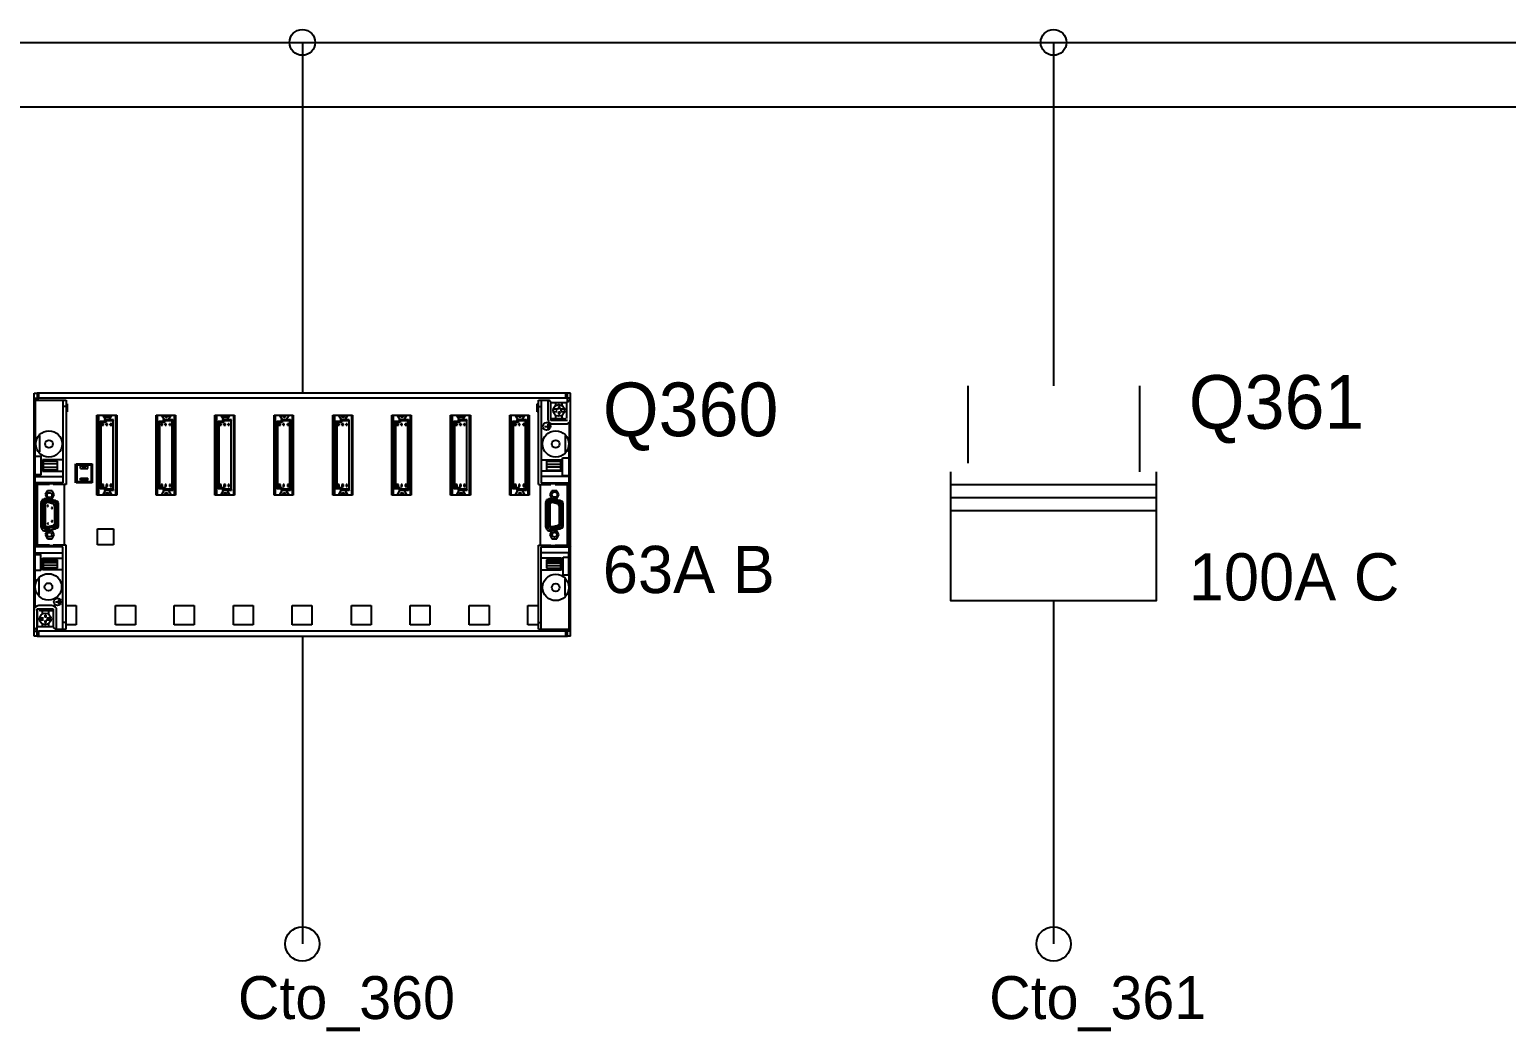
# Model space of a CAD drawing. Header units: metres. Extents: x 2 to 99, y 2 to 133.
# Drawn here: x 37.23 to 44.11, y 54.39 to 59.06 of the extents above; entities that cross this region are included whole.
import ezdxf

# ---------------------------------------------------------------- set-up
doc = ezdxf.new("R2010")
doc.units = ezdxf.units.M
for name, color, linetype in [('BARRAS_BUSBAR', 7, 'Continuous'), ('COMPONENTES', 7, 'Continuous'), ('LINEAS_FUERZA', 7, 'Continuous'), ('TEXTOS_CIRCUITO', 7, 'Continuous')]:
    doc.layers.add(name, color=color, linetype=linetype)

msp = doc.modelspace()

# ---------------------------------------------------------------- linework, layer by layer
at = {"layer": 'BARRAS_BUSBAR'}
for p, q in [((5, 59), (96, 59)), ((5, 58.7), (96, 58.7))]:
    msp.add_line(p, q, dxfattribs=at)
at = {"layer": 'COMPONENTES'}
for p, q in [((41.6, 57.4), (41.6, 57.04)), ((42.4, 57.4), (42.4, 57)), ((37.25, 56.2346), (37.25, 57.3654)), ((37.25, 57.3654), (37.2649, 57.3654)), ((37.25, 57.343), (37.2649, 57.343)), ((37.25, 57.3331), (37.3991, 57.3331)), ((37.255, 57.3331), (37.255, 57.1367)), ((39.7351, 57.3654), (37.2649, 57.3654)), ((37.2649, 57.3654), (37.2649, 57.343)), ((37.2724, 57.3504), (37.2649, 57.3504)), ((37.2649, 57.3331), (37.2649, 57.343)), ((37.2649, 57.343), (37.2724, 57.343)), ((37.2724, 57.343), (37.2724, 57.3654)), ((39.7276, 57.343), (37.2724, 57.343)), ((37.3842, 57.3331), (37.3842, 56.9479)), ((37.3991, 57.3331), (37.3991, 56.9404)), ((39.6009, 57.3331), (39.6506, 57.3331)), ((39.6009, 56.9404), (39.6009, 57.3331)), ((39.6133, 57.3331), (39.6133, 56.9479)), ((39.6431, 57.3331), (39.6431, 57.2461)), ((39.6581, 57.3231), (39.6506, 57.3331)), ((39.6581, 57.3231), (39.7326, 57.3231)), ((39.6581, 57.2386), (39.6581, 57.3231)), ((39.6581, 57.2486), (39.6581, 57.3231)), ((39.6804, 57.3082), (39.6804, 57.3231)), ((39.7102, 57.3082), (39.7102, 57.3231)), ((39.7276, 57.343), (39.7276, 57.3654)), ((39.7351, 57.3504), (39.7276, 57.3504)), ((39.7276, 57.3455), (39.7351, 57.3455)), ((39.7351, 57.343), (39.7276, 57.343)), ((39.7326, 57.2486), (39.7326, 57.3231)), ((39.75, 57.3654), (39.7351, 57.3654)), ((39.7351, 57.343), (39.7351, 57.3654)), ((39.7351, 57.3231), (39.7351, 57.343)), ((39.75, 57.343), (39.7351, 57.343)), ((39.7425, 57.3331), (39.7351, 57.3231)), ((39.75, 57.3331), (39.7425, 57.3331)), ((39.75, 56.2346), (39.75, 57.3654)), ((37.3991, 57.3032), (37.3842, 57.3032)), ((37.3991, 57.3157), (37.4041, 57.3157)), ((37.4041, 57.2784), (37.3991, 57.2784)), ((37.4041, 57.3157), (37.4041, 57.2784)), ((37.5432, 56.8907), (37.5432, 57.2635)), ((37.5432, 57.2635), (37.6352, 57.2635)), ((37.5507, 57.2635), (37.5507, 56.8907)), ((37.5706, 57.2635), (37.583, 57.2436)), ((37.5805, 57.2635), (37.583, 57.2585)), ((37.583, 57.2585), (37.588, 57.2535)), ((37.588, 57.2535), (37.5954, 57.2535)), ((37.5954, 57.2535), (37.6004, 57.2585)), ((37.6004, 57.2436), (37.6128, 57.2635)), ((37.6004, 57.2585), (37.6029, 57.2635)), ((37.6302, 57.2635), (37.6302, 56.8907)), ((37.6352, 57.2635), (37.6352, 56.8907)), ((37.8191, 56.8907), (37.8191, 57.2635)), ((37.8191, 57.2635), (37.9085, 57.2635)), ((37.8241, 57.2635), (37.8241, 56.8907)), ((37.8439, 57.2635), (37.8564, 57.2436)), ((37.8564, 57.2635), (37.8588, 57.2585)), ((37.8588, 57.2585), (37.8638, 57.2535)), ((37.8638, 57.2535), (37.8688, 57.2535)), ((37.8688, 57.2535), (37.8738, 57.2585)), ((37.8738, 57.2585), (37.8762, 57.2635)), ((37.8762, 57.2436), (37.8887, 57.2635)), ((37.9036, 57.2635), (37.9036, 56.8907)), ((37.9085, 57.2635), (37.9085, 56.8907)), ((38.0924, 56.8907), (38.0924, 57.2635)), ((38.0924, 57.2635), (38.1844, 57.2635)), ((38.0999, 57.2635), (38.0999, 56.8907)), ((38.1198, 57.2635), (38.1322, 57.2436)), ((38.1297, 57.2635), (38.1322, 57.2585)), ((38.1322, 57.2585), (38.1372, 57.2535)), ((38.1372, 57.2535), (38.1446, 57.2535)), ((38.1446, 57.2535), (38.1496, 57.2585)), ((38.1496, 57.2436), (38.162, 57.2635)), ((38.1496, 57.2585), (38.1521, 57.2635)), ((38.1794, 57.2635), (38.1794, 56.8907)), ((38.1844, 57.2635), (38.1844, 56.8907)), ((38.3683, 56.8907), (38.3683, 57.2635)), ((38.3683, 57.2635), (38.4578, 57.2635)), ((38.3733, 57.2635), (38.3733, 56.8907)), ((38.3931, 57.2635), (38.4056, 57.2436)), ((38.4056, 57.2635), (38.4081, 57.2585)), ((38.4081, 57.2585), (38.413, 57.2535)), ((38.413, 57.2535), (38.418, 57.2535)), ((38.418, 57.2535), (38.423, 57.2585)), ((38.423, 57.2585), (38.4254, 57.2635)), ((38.4254, 57.2436), (38.4379, 57.2635)), ((38.4528, 57.2635), (38.4528, 56.8907)), ((38.4578, 57.2635), (38.4578, 56.8907)), ((38.6417, 56.8907), (38.6417, 57.2635)), ((38.6417, 57.2635), (38.7336, 57.2635)), ((38.6491, 57.2635), (38.6491, 56.8907)), ((38.669, 57.2635), (38.6814, 57.2436)), ((38.6789, 57.2635), (38.6814, 57.2585)), ((38.6814, 57.2585), (38.6864, 57.2535)), ((38.6864, 57.2535), (38.6938, 57.2535)), ((38.6938, 57.2535), (38.6988, 57.2585)), ((38.6988, 57.2436), (38.7112, 57.2635)), ((38.6988, 57.2585), (38.7013, 57.2635)), ((38.7286, 57.2635), (38.7286, 56.8907)), ((38.7336, 57.2635), (38.7336, 56.8907)), ((38.9175, 56.8907), (38.9175, 57.2635)), ((38.9175, 57.2635), (39.007, 57.2635)), ((38.9225, 57.2635), (38.9225, 56.8907)), ((38.9423, 57.2635), (38.9548, 57.2436)), ((38.9548, 57.2635), (38.9573, 57.2585)), ((38.9573, 57.2585), (38.9622, 57.2535)), ((38.9622, 57.2535), (38.9672, 57.2535)), ((38.9672, 57.2535), (38.9722, 57.2585)), ((38.9722, 57.2585), (38.9747, 57.2635)), ((38.9747, 57.2436), (38.9871, 57.2635)), ((39.002, 57.2635), (39.002, 56.8907)), ((39.007, 57.2635), (39.007, 56.8907)), ((39.1909, 57.2635), (39.2828, 57.2635)), ((39.1909, 56.8907), (39.1909, 57.2635)), ((39.1983, 57.2635), (39.1983, 56.8907)), ((39.2182, 57.2635), (39.2306, 57.2436)), ((39.2281, 57.2635), (39.2306, 57.2585)), ((39.2306, 57.2585), (39.2356, 57.2535)), ((39.2356, 57.2535), (39.243, 57.2535)), ((39.243, 57.2535), (39.248, 57.2585)), ((39.248, 57.2436), (39.2604, 57.2635)), ((39.248, 57.2585), (39.2505, 57.2635)), ((39.2778, 57.2635), (39.2778, 56.8907)), ((39.2828, 57.2635), (39.2828, 56.8907)), ((39.4667, 57.2635), (39.5562, 57.2635)), ((39.4667, 56.8907), (39.4667, 57.2635)), ((39.4717, 57.2635), (39.4717, 56.8907)), ((39.4916, 57.2635), (39.504, 57.2436)), ((39.504, 57.2635), (39.5065, 57.2585)), ((39.5065, 57.2585), (39.5114, 57.2535)), ((39.5114, 57.2535), (39.5164, 57.2535)), ((39.5164, 57.2535), (39.5214, 57.2585)), ((39.5214, 57.2585), (39.5239, 57.2635)), ((39.5239, 57.2436), (39.5363, 57.2635)), ((39.5512, 57.2635), (39.5512, 56.8907)), ((39.5562, 57.2635), (39.5562, 56.8907)), ((39.5934, 57.3157), (39.6009, 57.3157)), ((39.5934, 57.2784), (39.5934, 57.3157)), ((39.6009, 57.2784), (39.5934, 57.2784)), ((39.6009, 57.3032), (39.6133, 57.3032)), ((39.6879, 57.2908), (39.6705, 57.2908)), ((39.6705, 57.2809), (39.6879, 57.2809)), ((39.6804, 57.2486), (39.6804, 57.2635)), ((39.6879, 57.2908), (39.6829, 57.2908)), ((39.6829, 57.2833), (39.6879, 57.2833)), ((39.6928, 57.2933), (39.6879, 57.2908)), ((39.7003, 57.3032), (39.6928, 57.3032)), ((39.6928, 57.3032), (39.6928, 57.2933)), ((39.7003, 57.2958), (39.6928, 57.2958)), ((39.6928, 57.2784), (39.7003, 57.2784)), ((39.6928, 57.2784), (39.6928, 57.2684)), ((39.6928, 57.2684), (39.7003, 57.2684)), ((39.7003, 57.2933), (39.7003, 57.3032)), ((39.7028, 57.2908), (39.7003, 57.2933)), ((39.7003, 57.2684), (39.7003, 57.2784)), ((39.7078, 57.2908), (39.7028, 57.2908)), ((39.7227, 57.2908), (39.7028, 57.2908)), ((39.7028, 57.2833), (39.7078, 57.2833)), ((39.7028, 57.2809), (39.7227, 57.2809)), ((39.7053, 57.2833), (39.7053, 57.2908)), ((39.7102, 57.2486), (39.7102, 57.2635)), ((37.5582, 56.9205), (37.5582, 57.2361)), ((37.5631, 57.2312), (37.5582, 57.2361)), ((37.5582, 57.2361), (37.5805, 57.2361)), ((37.5631, 56.9255), (37.5631, 57.2312)), ((37.5631, 57.2312), (37.5855, 57.2312)), ((37.5681, 57.2237), (37.5681, 57.2163)), ((37.5731, 57.2237), (37.5681, 57.2237)), ((37.5681, 57.2163), (37.5731, 57.2163)), ((37.5731, 57.2163), (37.5731, 57.2237)), ((37.5805, 57.2361), (37.5805, 57.2436)), ((37.5855, 57.2386), (37.5805, 57.2436)), ((37.5805, 57.2436), (37.6203, 57.2436)), ((37.5855, 57.2312), (37.5805, 57.2361)), ((37.5855, 57.2312), (37.5855, 57.2386)), ((37.5855, 57.2386), (37.6178, 57.2386)), ((37.5855, 57.2163), (37.5855, 57.2237)), ((37.5929, 57.2237), (37.5855, 57.2237)), ((37.5855, 57.2163), (37.5929, 57.2163)), ((37.5929, 57.2163), (37.5929, 57.2237)), ((37.6054, 57.2163), (37.6054, 57.2237)), ((37.6128, 57.2237), (37.6054, 57.2237)), ((37.6054, 57.2163), (37.6128, 57.2163)), ((37.6128, 57.2163), (37.6128, 57.2237)), ((37.6178, 57.2386), (37.6203, 57.2436)), ((37.6178, 57.2386), (37.6178, 56.918)), ((37.8315, 56.9205), (37.8315, 57.2361)), ((37.8365, 57.2312), (37.8315, 57.2361)), ((37.8315, 57.2361), (37.8539, 57.2361)), ((37.8365, 56.9255), (37.8365, 57.2312)), ((37.8365, 57.2312), (37.8588, 57.2312)), ((37.8415, 57.2237), (37.8415, 57.2163)), ((37.8489, 57.2237), (37.8415, 57.2237)), ((37.8415, 57.2163), (37.8489, 57.2163)), ((37.8489, 57.2163), (37.8489, 57.2237)), ((37.8539, 57.2361), (37.8539, 57.2436)), ((37.8588, 57.2386), (37.8539, 57.2436)), ((37.8539, 57.2436), (37.8961, 57.2436)), ((37.8588, 57.2312), (37.8539, 57.2361)), ((37.8588, 57.2312), (37.8588, 57.2386)), ((37.8588, 57.2386), (37.8912, 57.2386)), ((37.8613, 57.2163), (37.8613, 57.2237)), ((37.8663, 57.2237), (37.8613, 57.2237)), ((37.8613, 57.2163), (37.8663, 57.2163)), ((37.8663, 57.2163), (37.8663, 57.2237)), ((37.8812, 57.2163), (37.8812, 57.2237)), ((37.8862, 57.2237), (37.8812, 57.2237)), ((37.8812, 57.2163), (37.8862, 57.2163)), ((37.8862, 57.2163), (37.8862, 57.2237)), ((37.8912, 57.2386), (37.8961, 57.2436)), ((37.8912, 57.2386), (37.8912, 56.918)), ((37.8961, 57.2436), (37.8961, 56.9131)), ((38.1074, 56.9205), (38.1074, 57.2361)), ((38.1123, 57.2312), (38.1074, 57.2361)), ((38.1074, 57.2361), (38.1297, 57.2361)), ((38.1123, 56.9255), (38.1123, 57.2312)), ((38.1123, 57.2312), (38.1347, 57.2312)), ((38.1173, 57.2237), (38.1173, 57.2163)), ((38.1223, 57.2237), (38.1173, 57.2237)), ((38.1173, 57.2163), (38.1223, 57.2163)), ((38.1223, 57.2163), (38.1223, 57.2237)), ((38.1297, 57.2361), (38.1297, 57.2436)), ((38.1347, 57.2386), (38.1297, 57.2436)), ((38.1297, 57.2436), (38.1695, 57.2436)), ((38.1347, 57.2312), (38.1297, 57.2361)), ((38.1347, 57.2312), (38.1347, 57.2386)), ((38.1347, 57.2386), (38.167, 57.2386)), ((38.1347, 57.2163), (38.1347, 57.2237)), ((38.1421, 57.2237), (38.1347, 57.2237)), ((38.1347, 57.2163), (38.1421, 57.2163)), ((38.1421, 57.2163), (38.1421, 57.2237)), ((38.1546, 57.2163), (38.1546, 57.2237)), ((38.1595, 57.2237), (38.1546, 57.2237)), ((38.1546, 57.2163), (38.1595, 57.2163)), ((38.1595, 57.2163), (38.1595, 57.2237)), ((38.167, 57.2386), (38.1695, 57.2436)), ((38.167, 57.2386), (38.167, 56.918)), ((38.3807, 56.9205), (38.3807, 57.2361)), ((38.3857, 57.2312), (38.3807, 57.2361)), ((38.3807, 57.2361), (38.4031, 57.2361)), ((38.3857, 56.9255), (38.3857, 57.2312)), ((38.3857, 57.2312), (38.4081, 57.2312)), ((38.3907, 57.2237), (38.3907, 57.2163)), ((38.3981, 57.2237), (38.3907, 57.2237)), ((38.3907, 57.2163), (38.3981, 57.2163)), ((38.3981, 57.2163), (38.3981, 57.2237)), ((38.4031, 57.2361), (38.4031, 57.2436)), ((38.4081, 57.2386), (38.4031, 57.2436)), ((38.4031, 57.2436), (38.4453, 57.2436)), ((38.4081, 57.2312), (38.4031, 57.2361)), ((38.4081, 57.2312), (38.4081, 57.2386)), ((38.4081, 57.2386), (38.4404, 57.2386)), ((38.4105, 57.2163), (38.4105, 57.2237)), ((38.4155, 57.2237), (38.4105, 57.2237)), ((38.4105, 57.2163), (38.4155, 57.2163)), ((38.4155, 57.2163), (38.4155, 57.2237)), ((38.4304, 57.2163), (38.4304, 57.2237)), ((38.4354, 57.2237), (38.4304, 57.2237)), ((38.4304, 57.2163), (38.4354, 57.2163)), ((38.4354, 57.2163), (38.4354, 57.2237)), ((38.4404, 57.2386), (38.4453, 57.2436)), ((38.4404, 57.2386), (38.4404, 56.918)), ((38.4453, 57.2436), (38.4453, 56.9131)), ((38.6566, 56.9205), (38.6566, 57.2361)), ((38.6566, 57.2361), (38.6789, 57.2361)), ((38.6615, 57.2312), (38.6566, 57.2361)), ((38.6615, 56.9255), (38.6615, 57.2312)), ((38.6615, 57.2312), (38.6839, 57.2312)), ((38.6665, 57.2237), (38.6665, 57.2163)), ((38.6715, 57.2237), (38.6665, 57.2237)), ((38.6665, 57.2163), (38.6715, 57.2163)), ((38.6715, 57.2163), (38.6715, 57.2237)), ((38.6789, 57.2361), (38.6789, 57.2436)), ((38.6789, 57.2436), (38.7187, 57.2436)), ((38.6839, 57.2386), (38.6789, 57.2436)), ((38.6839, 57.2312), (38.6789, 57.2361)), ((38.6839, 57.2312), (38.6839, 57.2386)), ((38.6839, 57.2386), (38.7162, 57.2386)), ((38.6839, 57.2163), (38.6839, 57.2237)), ((38.6914, 57.2237), (38.6839, 57.2237)), ((38.6839, 57.2163), (38.6914, 57.2163)), ((38.6914, 57.2163), (38.6914, 57.2237)), ((38.7038, 57.2163), (38.7038, 57.2237)), ((38.7087, 57.2237), (38.7038, 57.2237)), ((38.7038, 57.2163), (38.7087, 57.2163)), ((38.7087, 57.2163), (38.7087, 57.2237)), ((38.7162, 57.2386), (38.7187, 57.2436)), ((38.7162, 57.2386), (38.7162, 56.918)), ((38.9299, 56.9205), (38.9299, 57.2361)), ((38.9299, 57.2361), (38.9523, 57.2361)), ((38.9349, 57.2312), (38.9299, 57.2361)), ((38.9349, 56.9255), (38.9349, 57.2312)), ((38.9349, 57.2312), (38.9573, 57.2312)), ((38.9399, 57.2237), (38.9399, 57.2163)), ((38.9473, 57.2237), (38.9399, 57.2237)), ((38.9399, 57.2163), (38.9473, 57.2163)), ((38.9473, 57.2163), (38.9473, 57.2237)), ((38.9523, 57.2361), (38.9523, 57.2436)), ((38.9523, 57.2436), (38.9945, 57.2436)), ((38.9573, 57.2386), (38.9523, 57.2436)), ((38.9573, 57.2312), (38.9523, 57.2361)), ((38.9573, 57.2312), (38.9573, 57.2386)), ((38.9573, 57.2386), (38.9896, 57.2386)), ((38.9597, 57.2163), (38.9597, 57.2237)), ((38.9647, 57.2237), (38.9597, 57.2237)), ((38.9597, 57.2163), (38.9647, 57.2163)), ((38.9647, 57.2163), (38.9647, 57.2237)), ((38.9846, 57.2237), (38.9796, 57.2237)), ((38.9796, 57.2163), (38.9796, 57.2237)), ((38.9796, 57.2163), (38.9846, 57.2163)), ((38.9846, 57.2163), (38.9846, 57.2237)), ((38.9896, 57.2386), (38.9945, 57.2436)), ((38.9896, 57.2386), (38.9896, 56.918)), ((38.9945, 57.2436), (38.9945, 56.9131)), ((39.2058, 57.2361), (39.2281, 57.2361)), ((39.2058, 56.9205), (39.2058, 57.2361)), ((39.2107, 57.2312), (39.2058, 57.2361)), ((39.2107, 57.2312), (39.2331, 57.2312)), ((39.2107, 56.9255), (39.2107, 57.2312)), ((39.2207, 57.2237), (39.2157, 57.2237)), ((39.2157, 57.2237), (39.2157, 57.2163)), ((39.2157, 57.2163), (39.2207, 57.2163)), ((39.2207, 57.2163), (39.2207, 57.2237)), ((39.2281, 57.2436), (39.2679, 57.2436)), ((39.2281, 57.2361), (39.2281, 57.2436)), ((39.2331, 57.2386), (39.2281, 57.2436)), ((39.2331, 57.2312), (39.2281, 57.2361)), ((39.2331, 57.2386), (39.2654, 57.2386)), ((39.2331, 57.2312), (39.2331, 57.2386)), ((39.2406, 57.2237), (39.2331, 57.2237)), ((39.2331, 57.2163), (39.2331, 57.2237)), ((39.2331, 57.2163), (39.2406, 57.2163)), ((39.2406, 57.2163), (39.2406, 57.2237)), ((39.258, 57.2237), (39.253, 57.2237)), ((39.253, 57.2163), (39.253, 57.2237)), ((39.253, 57.2163), (39.258, 57.2163)), ((39.258, 57.2163), (39.258, 57.2237)), ((39.2654, 57.2386), (39.2679, 57.2436)), ((39.2654, 57.2386), (39.2654, 56.918)), ((39.4791, 57.2361), (39.5015, 57.2361)), ((39.4791, 56.9205), (39.4791, 57.2361)), ((39.4841, 57.2312), (39.4791, 57.2361)), ((39.4841, 57.2312), (39.5065, 57.2312)), ((39.4841, 56.9255), (39.4841, 57.2312)), ((39.4965, 57.2237), (39.4891, 57.2237)), ((39.4891, 57.2237), (39.4891, 57.2163)), ((39.4891, 57.2163), (39.4965, 57.2163)), ((39.4965, 57.2163), (39.4965, 57.2237)), ((39.5015, 57.2436), (39.5437, 57.2436)), ((39.5015, 57.2361), (39.5015, 57.2436)), ((39.5065, 57.2386), (39.5015, 57.2436)), ((39.5065, 57.2312), (39.5015, 57.2361)), ((39.5065, 57.2386), (39.5388, 57.2386)), ((39.5065, 57.2312), (39.5065, 57.2386)), ((39.5139, 57.2237), (39.5089, 57.2237)), ((39.5089, 57.2163), (39.5089, 57.2237)), ((39.5089, 57.2163), (39.5139, 57.2163)), ((39.5139, 57.2163), (39.5139, 57.2237)), ((39.5338, 57.2237), (39.5288, 57.2237)), ((39.5288, 57.2163), (39.5288, 57.2237)), ((39.5288, 57.2163), (39.5338, 57.2163)), ((39.5338, 57.2163), (39.5338, 57.2237)), ((39.5388, 57.2386), (39.5437, 57.2436)), ((39.5388, 57.2386), (39.5388, 56.918)), ((39.5437, 57.2436), (39.5437, 56.9131)), ((39.6282, 57.2113), (39.6456, 57.2113)), ((39.6431, 57.2461), (39.6456, 57.2361)), ((39.6431, 57.2212), (39.6431, 57.2013)), ((39.6456, 57.2361), (39.6506, 57.2287)), ((39.6456, 57.2212), (39.6456, 57.1989)), ((39.6481, 57.2187), (39.6481, 57.2038)), ((39.6506, 57.2287), (39.6581, 57.2237)), ((39.6506, 57.2138), (39.6506, 57.2088)), ((39.7202, 57.2461), (39.6581, 57.2461)), ((39.7351, 57.2386), (39.6581, 57.2386)), ((39.6581, 57.2237), (39.6655, 57.2237)), ((39.6605, 57.2386), (39.6605, 57.2461)), ((39.6655, 57.2237), (39.7276, 57.2237)), ((39.7202, 57.2461), (39.7276, 57.2486)), ((39.7276, 57.2237), (39.7351, 57.2237)), ((39.7351, 57.2237), (39.7425, 57.2287)), ((39.7425, 57.2287), (39.7475, 57.2361)), ((39.7425, 57.2287), (39.7425, 57.1367)), ((39.7475, 57.2361), (39.75, 57.2461)), ((37.255, 56.4757), (37.255, 57.1243)), ((37.2749, 57.169), (37.2749, 57.092)), ((39.7251, 57.1666), (39.7251, 57.0895)), ((39.7425, 57.1318), (39.7401, 57.1492)), ((39.7401, 57.1119), (39.7425, 57.1318)), ((39.7425, 56.4757), (39.7425, 57.1243)), ((37.2898, 57.0025), (37.2898, 57.0547)), ((37.3842, 57.0547), (37.2898, 57.0547)), ((37.2947, 57.0075), (37.2947, 57.0498)), ((37.3593, 57.0498), (37.2947, 57.0498)), ((37.3593, 57.0075), (37.3593, 57.0498)), ((39.6133, 57.0547), (39.7078, 57.0547)), ((39.6382, 57.0498), (39.7028, 57.0498)), ((39.6382, 57.0498), (39.6382, 57.0075)), ((39.7028, 57.0498), (39.7028, 57.0075)), ((39.7078, 57.0547), (39.7078, 57.0025)), ((37.25, 56.9752), (37.2525, 56.9777)), ((37.2525, 56.9777), (37.255, 56.9777)), ((37.255, 56.9777), (37.3842, 56.9777)), ((37.2898, 57.0025), (37.3842, 57.0025)), ((37.3593, 57.0373), (37.2947, 57.0373)), ((37.3593, 57.0199), (37.2947, 57.0199)), ((37.3593, 57.0075), (37.2947, 57.0075)), ((37.4438, 56.9479), (37.4438, 57.0373)), ((37.4463, 57.0373), (37.5209, 57.0373)), ((37.4662, 57.015), (37.4662, 57.0274)), ((37.4662, 57.0274), (37.501, 57.0274)), ((37.4662, 57.015), (37.501, 57.015)), ((37.4786, 57.015), (37.4786, 57.0274)), ((37.4886, 57.015), (37.4886, 57.0274)), ((37.501, 57.015), (37.501, 57.0274)), ((37.5209, 57.0373), (37.5209, 56.9479)), ((39.7078, 57.0025), (39.6133, 57.0025)), ((39.7425, 56.9777), (39.6133, 56.9777)), ((39.6382, 57.0348), (39.7028, 57.0348)), ((39.6382, 57.0224), (39.7028, 57.0224)), ((39.6382, 57.0075), (39.7028, 57.0075)), ((39.745, 56.9777), (39.7425, 56.9777)), ((39.7475, 56.9777), (39.745, 56.9777)), ((39.7475, 56.9752), (39.7475, 56.9777)), ((39.75, 56.9752), (39.7475, 56.9752)), ((37.25, 56.9454), (37.25, 56.9479)), ((37.25, 56.9479), (37.2525, 56.9479)), ((37.2525, 56.9479), (37.255, 56.9479)), ((37.3842, 56.9479), (37.255, 56.9479)), ((37.2599, 56.9404), (37.2599, 56.6571)), ((37.3221, 56.9404), (37.2599, 56.9404)), ((37.2649, 56.9404), (37.2649, 56.6571)), ((37.3121, 56.9106), (37.3022, 56.8932)), ((37.3345, 56.9106), (37.3121, 56.9106)), ((37.3221, 56.9404), (37.3221, 56.9454)), ((37.3221, 56.9454), (37.3395, 56.9454)), ((37.3444, 56.8932), (37.3345, 56.9106)), ((37.3395, 56.9454), (37.3395, 56.9404)), ((37.3991, 56.9404), (37.3395, 56.9404)), ((37.3917, 56.6571), (37.3917, 56.9404)), ((37.5209, 56.9479), (37.4463, 56.9479)), ((37.4662, 56.9603), (37.4662, 56.9702)), ((37.4662, 56.9702), (37.501, 56.9702)), ((37.4662, 56.9603), (37.501, 56.9603)), ((37.4786, 56.9603), (37.4786, 56.9702)), ((37.4886, 56.9603), (37.4886, 56.9702)), ((37.501, 56.9603), (37.501, 56.9702)), ((37.5631, 56.9255), (37.5582, 56.9205)), ((37.5805, 56.9205), (37.5582, 56.9205)), ((37.5855, 56.9255), (37.5631, 56.9255)), ((37.5681, 56.9404), (37.5681, 56.9305)), ((37.5731, 56.9404), (37.5681, 56.9404)), ((37.5681, 56.9305), (37.5731, 56.9305)), ((37.5706, 56.8907), (37.583, 56.9131)), ((37.5731, 56.9305), (37.5731, 56.9404)), ((37.5855, 56.9255), (37.5805, 56.9205)), ((37.5805, 56.9131), (37.5805, 56.9205)), ((37.5855, 56.918), (37.5805, 56.9131)), ((37.6203, 56.9131), (37.5805, 56.9131)), ((37.5855, 56.9404), (37.5855, 56.9305)), ((37.5929, 56.9404), (37.5855, 56.9404)), ((37.5855, 56.9305), (37.5929, 56.9305)), ((37.5855, 56.918), (37.5855, 56.9255)), ((37.6178, 56.918), (37.5855, 56.918)), ((37.5929, 56.9305), (37.5929, 56.9404)), ((37.6004, 56.9131), (37.6128, 56.8907)), ((37.6054, 56.9404), (37.6054, 56.9305)), ((37.6128, 56.9404), (37.6054, 56.9404)), ((37.6054, 56.9305), (37.6128, 56.9305)), ((37.6128, 56.9305), (37.6128, 56.9404)), ((37.6178, 56.918), (37.6203, 56.9131)), ((37.8365, 56.9255), (37.8315, 56.9205)), ((37.8539, 56.9205), (37.8315, 56.9205)), ((37.8588, 56.9255), (37.8365, 56.9255)), ((37.8415, 56.9404), (37.8415, 56.9305)), ((37.8489, 56.9404), (37.8415, 56.9404)), ((37.8415, 56.9305), (37.8489, 56.9305)), ((37.8439, 56.8907), (37.8564, 56.9131)), ((37.8489, 56.9305), (37.8489, 56.9404)), ((37.8588, 56.9255), (37.8539, 56.9205)), ((37.8539, 56.9131), (37.8539, 56.9205)), ((37.8588, 56.918), (37.8539, 56.9131)), ((37.8961, 56.9131), (37.8539, 56.9131)), ((37.8588, 56.918), (37.8588, 56.9255)), ((37.8912, 56.918), (37.8588, 56.918)), ((37.8613, 56.9404), (37.8613, 56.9305)), ((37.8663, 56.9404), (37.8613, 56.9404)), ((37.8613, 56.9305), (37.8663, 56.9305)), ((37.8663, 56.9305), (37.8663, 56.9404)), ((37.8762, 56.9131), (37.8887, 56.8907)), ((37.8812, 56.9404), (37.8812, 56.9305)), ((37.8862, 56.9404), (37.8812, 56.9404)), ((37.8812, 56.9305), (37.8862, 56.9305)), ((37.8862, 56.9305), (37.8862, 56.9404)), ((37.8912, 56.918), (37.8961, 56.9131)), ((38.1123, 56.9255), (38.1074, 56.9205)), ((38.1297, 56.9205), (38.1074, 56.9205)), ((38.1347, 56.9255), (38.1123, 56.9255)), ((38.1173, 56.9404), (38.1173, 56.9305)), ((38.1223, 56.9404), (38.1173, 56.9404)), ((38.1173, 56.9305), (38.1223, 56.9305)), ((38.1198, 56.8907), (38.1322, 56.9131)), ((38.1223, 56.9305), (38.1223, 56.9404)), ((38.1347, 56.9255), (38.1297, 56.9205)), ((38.1297, 56.9131), (38.1297, 56.9205)), ((38.1347, 56.918), (38.1297, 56.9131)), ((38.1695, 56.9131), (38.1297, 56.9131)), ((38.1347, 56.9404), (38.1347, 56.9305)), ((38.1421, 56.9404), (38.1347, 56.9404)), ((38.1347, 56.9305), (38.1421, 56.9305)), ((38.1347, 56.918), (38.1347, 56.9255)), ((38.167, 56.918), (38.1347, 56.918)), ((38.1421, 56.9305), (38.1421, 56.9404)), ((38.1496, 56.9131), (38.162, 56.8907)), ((38.1546, 56.9404), (38.1546, 56.9305)), ((38.1595, 56.9404), (38.1546, 56.9404)), ((38.1546, 56.9305), (38.1595, 56.9305)), ((38.1595, 56.9305), (38.1595, 56.9404)), ((38.167, 56.918), (38.1695, 56.9131)), ((38.3857, 56.9255), (38.3807, 56.9205)), ((38.4031, 56.9205), (38.3807, 56.9205)), ((38.4081, 56.9255), (38.3857, 56.9255)), ((38.3907, 56.9404), (38.3907, 56.9305)), ((38.3981, 56.9404), (38.3907, 56.9404)), ((38.3907, 56.9305), (38.3981, 56.9305)), ((38.3931, 56.8907), (38.4056, 56.9131)), ((38.3981, 56.9305), (38.3981, 56.9404)), ((38.4081, 56.9255), (38.4031, 56.9205)), ((38.4031, 56.9131), (38.4031, 56.9205)), ((38.4081, 56.918), (38.4031, 56.9131)), ((38.4453, 56.9131), (38.4031, 56.9131)), ((38.4081, 56.918), (38.4081, 56.9255)), ((38.4404, 56.918), (38.4081, 56.918)), ((38.4105, 56.9404), (38.4105, 56.9305)), ((38.4155, 56.9404), (38.4105, 56.9404)), ((38.4105, 56.9305), (38.4155, 56.9305)), ((38.4155, 56.9305), (38.4155, 56.9404)), ((38.4254, 56.9131), (38.4379, 56.8907)), ((38.4304, 56.9404), (38.4304, 56.9305)), ((38.4354, 56.9404), (38.4304, 56.9404)), ((38.4304, 56.9305), (38.4354, 56.9305)), ((38.4354, 56.9305), (38.4354, 56.9404)), ((38.4404, 56.918), (38.4453, 56.9131)), ((38.6615, 56.9255), (38.6566, 56.9205)), ((38.6789, 56.9205), (38.6566, 56.9205)), ((38.6839, 56.9255), (38.6615, 56.9255)), ((38.6665, 56.9404), (38.6665, 56.9305)), ((38.6715, 56.9404), (38.6665, 56.9404)), ((38.6665, 56.9305), (38.6715, 56.9305)), ((38.669, 56.8907), (38.6814, 56.9131)), ((38.6715, 56.9305), (38.6715, 56.9404)), ((38.6839, 56.9255), (38.6789, 56.9205)), ((38.6789, 56.9131), (38.6789, 56.9205)), ((38.6839, 56.918), (38.6789, 56.9131)), ((38.7187, 56.9131), (38.6789, 56.9131)), ((38.6839, 56.9404), (38.6839, 56.9305)), ((38.6914, 56.9404), (38.6839, 56.9404)), ((38.6839, 56.9305), (38.6914, 56.9305)), ((38.6839, 56.918), (38.6839, 56.9255)), ((38.7162, 56.918), (38.6839, 56.918)), ((38.6914, 56.9305), (38.6914, 56.9404)), ((38.6988, 56.9131), (38.7112, 56.8907)), ((38.7087, 56.9404), (38.7038, 56.9404)), ((38.7038, 56.9404), (38.7038, 56.9305)), ((38.7038, 56.9305), (38.7087, 56.9305)), ((38.7087, 56.9305), (38.7087, 56.9404)), ((38.7162, 56.918), (38.7187, 56.9131)), ((38.9349, 56.9255), (38.9299, 56.9205)), ((38.9523, 56.9205), (38.9299, 56.9205)), ((38.9573, 56.9255), (38.9349, 56.9255)), ((38.9473, 56.9404), (38.9399, 56.9404)), ((38.9399, 56.9404), (38.9399, 56.9305)), ((38.9399, 56.9305), (38.9473, 56.9305)), ((38.9423, 56.8907), (38.9548, 56.9131)), ((38.9473, 56.9305), (38.9473, 56.9404)), ((38.9573, 56.9255), (38.9523, 56.9205)), ((38.9523, 56.9131), (38.9523, 56.9205)), ((38.9573, 56.918), (38.9523, 56.9131)), ((38.9945, 56.9131), (38.9523, 56.9131)), ((38.9573, 56.918), (38.9573, 56.9255)), ((38.9896, 56.918), (38.9573, 56.918)), ((38.9647, 56.9404), (38.9597, 56.9404)), ((38.9597, 56.9404), (38.9597, 56.9305)), ((38.9597, 56.9305), (38.9647, 56.9305)), ((38.9647, 56.9305), (38.9647, 56.9404)), ((38.9747, 56.9131), (38.9871, 56.8907)), ((38.9846, 56.9404), (38.9796, 56.9404)), ((38.9796, 56.9404), (38.9796, 56.9305)), ((38.9796, 56.9305), (38.9846, 56.9305)), ((38.9846, 56.9305), (38.9846, 56.9404)), ((38.9896, 56.918), (38.9945, 56.9131)), ((39.2107, 56.9255), (39.2058, 56.9205)), ((39.2281, 56.9205), (39.2058, 56.9205)), ((39.2331, 56.9255), (39.2107, 56.9255)), ((39.2207, 56.9404), (39.2157, 56.9404)), ((39.2157, 56.9404), (39.2157, 56.9305)), ((39.2157, 56.9305), (39.2207, 56.9305)), ((39.2182, 56.8907), (39.2306, 56.9131)), ((39.2207, 56.9305), (39.2207, 56.9404)), ((39.2331, 56.9255), (39.2281, 56.9205)), ((39.2281, 56.9131), (39.2281, 56.9205)), ((39.2331, 56.918), (39.2281, 56.9131)), ((39.2679, 56.9131), (39.2281, 56.9131)), ((39.2406, 56.9404), (39.2331, 56.9404)), ((39.2331, 56.9404), (39.2331, 56.9305)), ((39.2331, 56.9305), (39.2406, 56.9305)), ((39.2331, 56.918), (39.2331, 56.9255)), ((39.2654, 56.918), (39.2331, 56.918)), ((39.2406, 56.9305), (39.2406, 56.9404)), ((39.248, 56.9131), (39.2604, 56.8907)), ((39.258, 56.9404), (39.253, 56.9404)), ((39.253, 56.9404), (39.253, 56.9305)), ((39.253, 56.9305), (39.258, 56.9305)), ((39.258, 56.9305), (39.258, 56.9404)), ((39.2654, 56.918), (39.2679, 56.9131)), ((39.4841, 56.9255), (39.4791, 56.9205)), ((39.5015, 56.9205), (39.4791, 56.9205)), ((39.5065, 56.9255), (39.4841, 56.9255)), ((39.4965, 56.9404), (39.4891, 56.9404)), ((39.4891, 56.9404), (39.4891, 56.9305)), ((39.4891, 56.9305), (39.4965, 56.9305)), ((39.4916, 56.8907), (39.504, 56.9131)), ((39.4965, 56.9305), (39.4965, 56.9404)), ((39.5065, 56.9255), (39.5015, 56.9205)), ((39.5015, 56.9131), (39.5015, 56.9205)), ((39.5065, 56.918), (39.5015, 56.9131)), ((39.5437, 56.9131), (39.5015, 56.9131)), ((39.5065, 56.918), (39.5065, 56.9255)), ((39.5388, 56.918), (39.5065, 56.918)), ((39.5139, 56.9404), (39.5089, 56.9404)), ((39.5089, 56.9404), (39.5089, 56.9305)), ((39.5089, 56.9305), (39.5139, 56.9305)), ((39.5139, 56.9305), (39.5139, 56.9404)), ((39.5239, 56.9131), (39.5363, 56.8907)), ((39.5338, 56.9404), (39.5288, 56.9404)), ((39.5288, 56.9404), (39.5288, 56.9305)), ((39.5288, 56.9305), (39.5338, 56.9305)), ((39.5338, 56.9305), (39.5338, 56.9404)), ((39.5388, 56.918), (39.5437, 56.9131)), ((39.6009, 56.9404), (39.6581, 56.9404)), ((39.6083, 56.9404), (39.6083, 56.6571)), ((39.6133, 56.9479), (39.7425, 56.9479)), ((39.663, 56.9106), (39.6531, 56.8932)), ((39.6581, 56.9454), (39.6779, 56.9454)), ((39.6581, 56.9404), (39.6581, 56.9454)), ((39.6854, 56.9106), (39.663, 56.9106)), ((39.6779, 56.9454), (39.6779, 56.9404)), ((39.6779, 56.9404), (39.7376, 56.9404)), ((39.6953, 56.8932), (39.6854, 56.9106)), ((39.7351, 56.6571), (39.7351, 56.9404)), ((39.745, 56.9479), (39.7425, 56.9479)), ((39.7475, 56.9479), (39.745, 56.9479)), ((39.75, 56.9454), (39.7475, 56.9479)), ((41.52, 56.94), (42.48, 56.94)), ((37.2848, 56.8609), (37.2823, 56.8559)), ((37.2823, 56.8559), (37.2823, 56.7441)), ((37.2873, 56.8683), (37.2848, 56.8609)), ((37.2922, 56.8708), (37.2873, 56.8683)), ((37.2922, 56.8609), (37.2873, 56.8534)), ((37.2873, 56.8534), (37.2873, 56.8435)), ((37.2873, 56.8435), (37.2873, 56.7565)), ((37.3022, 56.8435), (37.2873, 56.8435)), ((37.2972, 56.8733), (37.2922, 56.8708)), ((37.2997, 56.8659), (37.2922, 56.8609)), ((37.2997, 56.8559), (37.2947, 56.8509)), ((37.2947, 56.8509), (37.2947, 56.8435)), ((37.2947, 56.8435), (37.2947, 56.7565)), ((37.3047, 56.8733), (37.2972, 56.8733)), ((37.3096, 56.8708), (37.2997, 56.8659)), ((37.3047, 56.8609), (37.2997, 56.8559)), ((37.3022, 56.8932), (37.3121, 56.8733)), ((37.3047, 56.8534), (37.3022, 56.8485)), ((37.3022, 56.8485), (37.3022, 56.8435)), ((37.3022, 56.8435), (37.3022, 56.7565)), ((37.3494, 56.8659), (37.3047, 56.8733)), ((37.3096, 56.8634), (37.3047, 56.8609)), ((37.3096, 56.8559), (37.3047, 56.8534)), ((37.3196, 56.8708), (37.3096, 56.8708)), ((37.3171, 56.8634), (37.3096, 56.8634)), ((37.3146, 56.8559), (37.3096, 56.8559)), ((37.3121, 56.8733), (37.3345, 56.8733)), ((37.3146, 56.8435), (37.3121, 56.8435)), ((37.3121, 56.8435), (37.3121, 56.8385)), ((37.3121, 56.8385), (37.3146, 56.8385)), ((37.3146, 56.8559), (37.3196, 56.8708)), ((37.337, 56.8509), (37.3146, 56.8559)), ((37.3171, 56.841), (37.3146, 56.8435)), ((37.3146, 56.8385), (37.3171, 56.841)), ((37.337, 56.8584), (37.3171, 56.8634)), ((37.3395, 56.8659), (37.3196, 56.8708)), ((37.3345, 56.8733), (37.3444, 56.8932)), ((37.337, 56.8509), (37.3395, 56.8659)), ((37.3444, 56.8559), (37.337, 56.8584)), ((37.3419, 56.8485), (37.337, 56.8509)), ((37.3469, 56.8634), (37.3395, 56.8659)), ((37.3444, 56.846), (37.3419, 56.8485)), ((37.3494, 56.8509), (37.3444, 56.8559)), ((37.3469, 56.8385), (37.3444, 56.846)), ((37.3544, 56.8559), (37.3469, 56.8634)), ((37.3469, 56.759), (37.3469, 56.8385)), ((37.3469, 56.8385), (37.3618, 56.8385)), ((37.3544, 56.8634), (37.3494, 56.8659)), ((37.3519, 56.846), (37.3494, 56.8509)), ((37.3544, 56.8385), (37.3519, 56.846)), ((37.3593, 56.8609), (37.3544, 56.8634)), ((37.3593, 56.8485), (37.3544, 56.8559)), ((37.3544, 56.759), (37.3544, 56.8385)), ((37.3643, 56.8534), (37.3593, 56.8609)), ((37.3618, 56.8385), (37.3593, 56.8485)), ((37.3643, 56.8485), (37.3643, 56.8534)), ((37.3643, 56.7515), (37.3643, 56.8485)), ((37.6352, 56.8907), (37.5432, 56.8907)), ((37.583, 56.8982), (37.5805, 56.8907)), ((37.588, 56.9006), (37.583, 56.8982)), ((37.5954, 56.9006), (37.588, 56.9006)), ((37.6004, 56.8982), (37.5954, 56.9006)), ((37.6029, 56.8907), (37.6004, 56.8982)), ((37.9085, 56.8907), (37.8191, 56.8907)), ((37.8588, 56.8982), (37.8564, 56.8907)), ((37.8638, 56.9006), (37.8588, 56.8982)), ((37.8688, 56.9006), (37.8638, 56.9006)), ((37.8738, 56.8982), (37.8688, 56.9006)), ((37.8762, 56.8907), (37.8738, 56.8982)), ((38.1844, 56.8907), (38.0924, 56.8907)), ((38.1322, 56.8982), (38.1297, 56.8907)), ((38.1372, 56.9006), (38.1322, 56.8982)), ((38.1446, 56.9006), (38.1372, 56.9006)), ((38.1496, 56.8982), (38.1446, 56.9006)), ((38.1521, 56.8907), (38.1496, 56.8982)), ((38.4578, 56.8907), (38.3683, 56.8907)), ((38.4081, 56.8982), (38.4056, 56.8907)), ((38.413, 56.9006), (38.4081, 56.8982)), ((38.418, 56.9006), (38.413, 56.9006)), ((38.423, 56.8982), (38.418, 56.9006)), ((38.4254, 56.8907), (38.423, 56.8982)), ((38.7336, 56.8907), (38.6417, 56.8907)), ((38.6814, 56.8982), (38.6789, 56.8907)), ((38.6864, 56.9006), (38.6814, 56.8982)), ((38.6938, 56.9006), (38.6864, 56.9006)), ((38.6988, 56.8982), (38.6938, 56.9006)), ((38.7013, 56.8907), (38.6988, 56.8982)), ((39.007, 56.8907), (38.9175, 56.8907)), ((38.9573, 56.8982), (38.9548, 56.8907)), ((38.9622, 56.9006), (38.9573, 56.8982)), ((38.9672, 56.9006), (38.9622, 56.9006)), ((38.9722, 56.8982), (38.9672, 56.9006)), ((38.9747, 56.8907), (38.9722, 56.8982)), ((39.2828, 56.8907), (39.1909, 56.8907)), ((39.2306, 56.8982), (39.2281, 56.8907)), ((39.2356, 56.9006), (39.2306, 56.8982)), ((39.243, 56.9006), (39.2356, 56.9006)), ((39.248, 56.8982), (39.243, 56.9006)), ((39.2505, 56.8907), (39.248, 56.8982)), ((39.5562, 56.8907), (39.4667, 56.8907)), ((39.5065, 56.8982), (39.504, 56.8907)), ((39.5114, 56.9006), (39.5065, 56.8982)), ((39.5164, 56.9006), (39.5114, 56.9006)), ((39.5214, 56.8982), (39.5164, 56.9006)), ((39.5239, 56.8907), (39.5214, 56.8982)), ((39.6357, 56.8609), (39.6332, 56.8559)), ((39.6332, 56.8559), (39.6332, 56.7441)), ((39.6382, 56.8683), (39.6357, 56.8609)), ((39.6431, 56.8708), (39.6382, 56.8683)), ((39.6431, 56.8609), (39.6382, 56.8534)), ((39.6382, 56.8534), (39.6382, 56.8435)), ((39.6531, 56.8435), (39.6382, 56.8435)), ((39.6382, 56.8435), (39.6382, 56.7565)), ((39.6481, 56.8733), (39.6431, 56.8708)), ((39.6506, 56.8659), (39.6431, 56.8609)), ((39.6481, 56.8559), (39.6456, 56.8509)), ((39.6456, 56.8509), (39.6456, 56.8435)), ((39.6456, 56.8435), (39.6456, 56.7565)), ((39.6556, 56.8733), (39.6481, 56.8733)), ((39.6556, 56.8609), (39.6481, 56.8559)), ((39.6605, 56.8708), (39.6506, 56.8659)), ((39.6531, 56.8932), (39.663, 56.8733)), ((39.6556, 56.8534), (39.6531, 56.8485)), ((39.6531, 56.8485), (39.6531, 56.8435)), ((39.6531, 56.8435), (39.6531, 56.7565)), ((39.7003, 56.8659), (39.6556, 56.8733)), ((39.6605, 56.8634), (39.6556, 56.8609)), ((39.6605, 56.8559), (39.6556, 56.8534)), ((39.668, 56.8708), (39.6605, 56.8708)), ((39.668, 56.8634), (39.6605, 56.8634)), ((39.6655, 56.8559), (39.6605, 56.8559)), ((39.663, 56.8733), (39.6854, 56.8733)), ((39.6655, 56.8559), (39.668, 56.8708)), ((39.6879, 56.8509), (39.6655, 56.8559)), ((39.6904, 56.8659), (39.668, 56.8708)), ((39.6879, 56.8584), (39.668, 56.8634)), ((39.6854, 56.8733), (39.6953, 56.8932)), ((39.6879, 56.8509), (39.6904, 56.8659)), ((39.6953, 56.8559), (39.6879, 56.8584)), ((39.6928, 56.8485), (39.6879, 56.8509)), ((39.6978, 56.8634), (39.6904, 56.8659)), ((39.6953, 56.846), (39.6928, 56.8485)), ((39.7003, 56.8509), (39.6953, 56.8559)), ((39.6978, 56.8385), (39.6953, 56.846)), ((39.7053, 56.8559), (39.6978, 56.8634)), ((39.6978, 56.8385), (39.7127, 56.8385)), ((39.6978, 56.759), (39.6978, 56.8385)), ((39.7053, 56.8634), (39.7003, 56.8659)), ((39.7028, 56.846), (39.7003, 56.8509)), ((39.7053, 56.8385), (39.7028, 56.846)), ((39.7102, 56.8609), (39.7053, 56.8634)), ((39.7102, 56.8485), (39.7053, 56.8559)), ((39.7053, 56.759), (39.7053, 56.8385)), ((39.7152, 56.8534), (39.7102, 56.8609)), ((39.7127, 56.8385), (39.7102, 56.8485)), ((39.7152, 56.8485), (39.7152, 56.8534)), ((39.7152, 56.7515), (39.7152, 56.8485)), ((41.52, 56.88), (42.48, 56.88)), ((37.3345, 56.8335), (37.332, 56.8311)), ((37.332, 56.8311), (37.332, 56.8286)), ((37.332, 56.8286), (37.3345, 56.8286)), ((37.3345, 56.7714), (37.332, 56.7714)), ((37.332, 56.7714), (37.332, 56.7665)), ((37.337, 56.8311), (37.3345, 56.8335)), ((37.3345, 56.8286), (37.337, 56.8311)), ((37.337, 56.7689), (37.3345, 56.7714)), ((37.3345, 56.7665), (37.337, 56.7689)), ((41.52, 56.82), (42.48, 56.82)), ((37.2823, 56.7441), (37.2848, 56.7366)), ((37.2848, 56.7366), (37.2873, 56.7317)), ((37.3022, 56.7565), (37.2873, 56.7565)), ((37.2873, 56.7565), (37.2873, 56.7466)), ((37.2873, 56.7466), (37.2922, 56.7391)), ((37.2873, 56.7317), (37.2922, 56.7267)), ((37.2922, 56.7391), (37.2997, 56.7317)), ((37.2922, 56.7267), (37.2972, 56.7242)), ((37.2947, 56.7565), (37.2947, 56.7491)), ((37.2947, 56.7491), (37.2997, 56.7441)), ((37.2972, 56.7242), (37.3047, 56.7242)), ((37.2997, 56.7441), (37.3047, 56.7391)), ((37.2997, 56.7317), (37.3096, 56.7292)), ((37.3022, 56.7565), (37.3022, 56.7515)), ((37.3022, 56.7515), (37.3047, 56.7466)), ((37.3121, 56.7242), (37.3022, 56.7068)), ((37.3022, 56.7068), (37.3121, 56.6869)), ((37.3047, 56.7466), (37.3096, 56.7441)), ((37.3047, 56.7391), (37.3096, 56.7366)), ((37.3047, 56.7242), (37.3494, 56.7341)), ((37.3096, 56.7441), (37.3146, 56.7441)), ((37.3096, 56.7366), (37.3171, 56.7366)), ((37.3096, 56.7292), (37.3196, 56.7292)), ((37.3146, 56.7615), (37.3121, 56.759)), ((37.3121, 56.759), (37.3121, 56.7565)), ((37.3121, 56.7565), (37.3146, 56.7565)), ((37.3345, 56.7242), (37.3121, 56.7242)), ((37.3171, 56.759), (37.3146, 56.7615)), ((37.3146, 56.7565), (37.3171, 56.759)), ((37.3146, 56.7441), (37.337, 56.7491)), ((37.3146, 56.7441), (37.3196, 56.7292)), ((37.3171, 56.7366), (37.337, 56.7416)), ((37.332, 56.7665), (37.3345, 56.7665)), ((37.3444, 56.7068), (37.3345, 56.7242)), ((37.3345, 56.6869), (37.3444, 56.7068)), ((37.337, 56.7491), (37.3395, 56.7341)), ((37.337, 56.7491), (37.3419, 56.7491)), ((37.337, 56.7416), (37.3444, 56.7441)), ((37.3395, 56.7341), (37.3469, 56.7366)), ((37.3419, 56.7491), (37.3444, 56.754)), ((37.3444, 56.754), (37.3469, 56.759)), ((37.3444, 56.7441), (37.3494, 56.7466)), ((37.3469, 56.759), (37.3618, 56.759)), ((37.3469, 56.7366), (37.3544, 56.7416)), ((37.3494, 56.7466), (37.3519, 56.754)), ((37.3494, 56.7341), (37.3544, 56.7366)), ((37.3519, 56.754), (37.3544, 56.759)), ((37.3544, 56.7416), (37.3593, 56.7515)), ((37.3544, 56.7366), (37.3593, 56.7391)), ((37.3593, 56.7515), (37.3618, 56.759)), ((37.3593, 56.7391), (37.3643, 56.7441)), ((37.3643, 56.7441), (37.3643, 56.7515)), ((37.5457, 56.6596), (37.5457, 56.7341)), ((37.5457, 56.7341), (37.6203, 56.7341)), ((37.6203, 56.7341), (37.6203, 56.6596)), ((39.6332, 56.7441), (39.6357, 56.7366)), ((39.6357, 56.7366), (39.6382, 56.7317)), ((39.6531, 56.7565), (39.6382, 56.7565)), ((39.6382, 56.7565), (39.6382, 56.7466)), ((39.6382, 56.7466), (39.6431, 56.7391)), ((39.6382, 56.7317), (39.6431, 56.7267)), ((39.6431, 56.7391), (39.6506, 56.7317)), ((39.6431, 56.7267), (39.6481, 56.7242)), ((39.6456, 56.7565), (39.6456, 56.7491)), ((39.6456, 56.7491), (39.6481, 56.7441)), ((39.6481, 56.7441), (39.6556, 56.7391)), ((39.6481, 56.7242), (39.6556, 56.7242)), ((39.6506, 56.7317), (39.6605, 56.7292)), ((39.6531, 56.7565), (39.6531, 56.7515)), ((39.6531, 56.7515), (39.6556, 56.7466)), ((39.663, 56.7242), (39.6531, 56.7068)), ((39.6531, 56.7068), (39.663, 56.6869)), ((39.6556, 56.7466), (39.6605, 56.7441)), ((39.6556, 56.7391), (39.6605, 56.7366)), ((39.6556, 56.7242), (39.7003, 56.7341)), ((39.6605, 56.7441), (39.6655, 56.7441)), ((39.6605, 56.7366), (39.668, 56.7366)), ((39.6605, 56.7292), (39.668, 56.7292)), ((39.6854, 56.7242), (39.663, 56.7242)), ((39.6655, 56.7441), (39.6879, 56.7491)), ((39.6655, 56.7441), (39.668, 56.7292)), ((39.668, 56.7366), (39.6879, 56.7416)), ((39.668, 56.7292), (39.6904, 56.7341)), ((39.6953, 56.7068), (39.6854, 56.7242)), ((39.6854, 56.6869), (39.6953, 56.7068)), ((39.6879, 56.7491), (39.6904, 56.7341)), ((39.6879, 56.7491), (39.6928, 56.7491)), ((39.6879, 56.7416), (39.6953, 56.7441)), ((39.6904, 56.7341), (39.6978, 56.7366)), ((39.6928, 56.7491), (39.6953, 56.754)), ((39.6953, 56.754), (39.6978, 56.759)), ((39.6953, 56.7441), (39.7003, 56.7466)), ((39.6978, 56.759), (39.7127, 56.759)), ((39.6978, 56.7366), (39.7053, 56.7416)), ((39.7003, 56.7466), (39.7028, 56.754)), ((39.7003, 56.7341), (39.7053, 56.7366)), ((39.7028, 56.754), (39.7053, 56.759)), ((39.7053, 56.7416), (39.7102, 56.7515)), ((39.7053, 56.7366), (39.7102, 56.7391)), ((39.7102, 56.7515), (39.7127, 56.759)), ((39.7102, 56.7391), (39.7152, 56.7441)), ((39.7152, 56.7441), (39.7152, 56.7515)), ((37.25, 56.6521), (37.2525, 56.6521)), ((37.3842, 56.6497), (37.255, 56.6497)), ((37.3221, 56.6571), (37.2599, 56.6571)), ((37.3121, 56.6869), (37.3345, 56.6869)), ((37.3221, 56.6546), (37.3221, 56.6571)), ((37.3395, 56.6546), (37.3221, 56.6546)), ((37.3395, 56.6571), (37.3395, 56.6546)), ((37.3991, 56.6571), (37.3395, 56.6571)), ((37.3842, 56.2669), (37.3842, 56.6497)), ((37.3991, 56.2669), (37.3991, 56.6571)), ((37.6203, 56.6596), (37.5457, 56.6596)), ((39.6009, 56.6571), (39.6581, 56.6571)), ((39.6009, 56.2669), (39.6009, 56.6571)), ((39.6133, 56.6497), (39.7425, 56.6497)), ((39.6133, 56.2669), (39.6133, 56.6497)), ((39.6581, 56.6546), (39.6581, 56.6571)), ((39.6779, 56.6546), (39.6581, 56.6546)), ((39.663, 56.6869), (39.6854, 56.6869)), ((39.6779, 56.6571), (39.7376, 56.6571)), ((39.6779, 56.6571), (39.6779, 56.6546)), ((39.745, 56.6497), (39.7425, 56.6497)), ((39.7475, 56.6521), (39.745, 56.6497)), ((39.75, 56.6546), (39.7475, 56.6521)), ((37.25, 56.6248), (37.25, 56.6223)), ((37.25, 56.6223), (37.2525, 56.6223)), ((37.2525, 56.6223), (37.255, 56.6223)), ((37.255, 56.6223), (37.3842, 56.6223)), ((37.2898, 56.5428), (37.2898, 56.5975)), ((37.2898, 56.5975), (37.3842, 56.5975)), ((37.2947, 56.5502), (37.2947, 56.59)), ((37.3593, 56.59), (37.2947, 56.59)), ((37.3593, 56.5801), (37.2947, 56.5801)), ((37.3593, 56.5751), (37.2947, 56.5751)), ((37.3593, 56.5627), (37.2947, 56.5627)), ((37.3593, 56.5502), (37.3593, 56.59)), ((39.7425, 56.6223), (39.6133, 56.6223)), ((39.7078, 56.5975), (39.6133, 56.5975)), ((39.6382, 56.59), (39.7028, 56.59)), ((39.6382, 56.59), (39.6382, 56.5502)), ((39.6382, 56.5801), (39.7028, 56.5801)), ((39.6382, 56.5751), (39.7028, 56.5751)), ((39.6382, 56.5627), (39.7028, 56.5627)), ((39.7028, 56.59), (39.7028, 56.5502)), ((39.7078, 56.5975), (39.7078, 56.5428)), ((39.7401, 56.6173), (39.7401, 56.5229)), ((39.745, 56.6223), (39.7425, 56.6223)), ((39.7475, 56.6223), (39.745, 56.6223)), ((39.75, 56.6248), (39.7475, 56.6248)), ((39.7475, 56.6248), (39.7475, 56.6223)), ((37.2724, 56.503), (37.2724, 56.426)), ((37.3842, 56.5428), (37.2898, 56.5428)), ((37.3593, 56.5502), (37.2947, 56.5502)), ((39.6133, 56.5428), (39.7078, 56.5428)), ((39.6382, 56.5502), (39.7028, 56.5502)), ((39.7227, 56.5005), (39.7227, 56.4235)), ((37.255, 56.3688), (37.255, 56.4608)), ((39.7425, 56.2669), (39.7425, 56.4608)), ((37.255, 56.3688), (37.25, 56.3639)), ((37.25, 56.3639), (37.25, 56.3539)), ((37.2624, 56.3738), (37.255, 56.3688)), ((37.2724, 56.3763), (37.2624, 56.3738)), ((37.2649, 56.2744), (37.2649, 56.3614)), ((37.2649, 56.3614), (37.3395, 56.3614)), ((37.332, 56.3763), (37.2724, 56.3763)), ((37.3419, 56.3738), (37.332, 56.3763)), ((37.337, 56.3614), (37.337, 56.3539)), ((37.3395, 56.3614), (37.3395, 56.2744)), ((37.3494, 56.3688), (37.3419, 56.3738)), ((37.3494, 56.3937), (37.3668, 56.3937)), ((37.3544, 56.3639), (37.3494, 56.3688)), ((37.3544, 56.3539), (37.3544, 56.3639)), ((37.3643, 56.4036), (37.3643, 56.3837)), ((37.3668, 56.4036), (37.3668, 56.3813)), ((37.3693, 56.4011), (37.3693, 56.3862)), ((37.3718, 56.3962), (37.3718, 56.3912)), ((37.3991, 56.3763), (37.4463, 56.3763)), ((37.4463, 56.3763), (37.4463, 56.2868)), ((37.6302, 56.2868), (37.6302, 56.3763)), ((37.6302, 56.3763), (37.7222, 56.3763)), ((37.7222, 56.3763), (37.7222, 56.2868)), ((37.9036, 56.2868), (37.9036, 56.3763)), ((37.9036, 56.3763), (37.9955, 56.3763)), ((37.9955, 56.3763), (37.9955, 56.2868)), ((38.1794, 56.3763), (38.2714, 56.3763)), ((38.1794, 56.2868), (38.1794, 56.3763)), ((38.2714, 56.3763), (38.2714, 56.2868)), ((38.4528, 56.3763), (38.5447, 56.3763)), ((38.4528, 56.2868), (38.4528, 56.3763)), ((38.5447, 56.3763), (38.5447, 56.2868)), ((38.7286, 56.3763), (38.8206, 56.3763)), ((38.7286, 56.2868), (38.7286, 56.3763)), ((38.8206, 56.3763), (38.8206, 56.2868)), ((39.002, 56.3763), (39.0939, 56.3763)), ((39.002, 56.2868), (39.002, 56.3763)), ((39.0939, 56.3763), (39.0939, 56.2868)), ((39.2778, 56.3763), (39.3698, 56.3763)), ((39.2778, 56.2868), (39.2778, 56.3763)), ((39.3698, 56.3763), (39.3698, 56.2868)), ((39.5512, 56.3763), (39.6009, 56.3763)), ((39.5512, 56.2868), (39.5512, 56.3763)), ((42, 56.4), (42, 56.2)), ((37.2649, 56.3514), (37.2649, 56.2769)), ((37.2798, 56.3539), (37.2724, 56.3514)), ((37.2773, 56.3191), (37.2947, 56.3191)), ((37.2773, 56.3092), (37.2947, 56.3092)), ((37.2798, 56.3539), (37.3395, 56.3539)), ((37.2873, 56.3514), (37.2873, 56.3365)), ((37.2873, 56.2918), (37.2873, 56.2769)), ((37.2898, 56.3167), (37.2898, 56.3092)), ((37.2997, 56.3316), (37.2997, 56.3216)), ((37.3072, 56.3316), (37.2997, 56.3316)), ((37.3072, 56.3216), (37.2997, 56.3216)), ((37.2997, 56.3067), (37.2997, 56.2968)), ((37.2997, 56.3042), (37.3072, 56.3042)), ((37.2997, 56.2968), (37.3072, 56.2968)), ((37.3072, 56.3216), (37.3072, 56.3316)), ((37.3072, 56.3067), (37.3096, 56.3092)), ((37.3072, 56.2968), (37.3072, 56.3067)), ((37.3096, 56.3191), (37.327, 56.3191)), ((37.3096, 56.3092), (37.327, 56.3092)), ((37.3121, 56.3092), (37.3121, 56.3167)), ((37.3171, 56.3514), (37.3171, 56.3365)), ((37.3171, 56.2918), (37.3171, 56.2769)), ((37.3395, 56.3514), (37.3395, 56.2769)), ((37.3544, 56.2669), (37.3544, 56.3539)), ((37.3991, 56.2968), (37.3842, 56.2968)), ((37.4463, 56.2868), (37.3991, 56.2868)), ((37.7222, 56.2868), (37.6302, 56.2868)), ((37.9955, 56.2868), (37.9036, 56.2868)), ((38.2714, 56.2868), (38.1794, 56.2868)), ((38.5447, 56.2868), (38.4528, 56.2868)), ((38.8206, 56.2868), (38.7286, 56.2868)), ((39.0939, 56.2868), (39.002, 56.2868)), ((39.3698, 56.2868), (39.2778, 56.2868)), ((39.6009, 56.2868), (39.5512, 56.2868)), ((39.6009, 56.2968), (39.6133, 56.2968)), ((37.25, 56.2669), (37.255, 56.2669)), ((37.25, 56.257), (37.2649, 56.257)), ((37.2649, 56.2346), (37.25, 56.2346)), ((37.255, 56.2669), (37.2649, 56.2744)), ((37.3395, 56.2769), (37.2649, 56.2769)), ((37.2649, 56.257), (37.2649, 56.2744)), ((37.2649, 56.257), (37.2724, 56.257)), ((37.2649, 56.2346), (37.2649, 56.257)), ((37.2649, 56.2496), (37.2724, 56.2496)), ((37.2649, 56.2346), (39.7351, 56.2346)), ((37.2724, 56.2346), (37.2724, 56.257)), ((39.7276, 56.257), (37.2724, 56.257)), ((37.3395, 56.2744), (37.3494, 56.2669)), ((37.3494, 56.2669), (37.3991, 56.2669)), ((39.6009, 56.2669), (39.75, 56.2669)), ((39.7351, 56.257), (39.7276, 56.257)), ((39.7276, 56.2346), (39.7276, 56.257)), ((39.7276, 56.2545), (39.7351, 56.2545)), ((39.7351, 56.2496), (39.7276, 56.2496)), ((39.7351, 56.257), (39.7351, 56.2669)), ((39.75, 56.257), (39.7351, 56.257)), ((39.7351, 56.2346), (39.7351, 56.257)), ((39.75, 56.2346), (39.7351, 56.2346))]:
    msp.add_line(p, q, dxfattribs=at)
for points in [[(37.255, 57.0721), (37.2823, 57.0721), (37.2823, 56.9851), (37.255, 56.9851)], [(39.7127, 57.0647), (39.7475, 57.0647), (39.7475, 56.9802), (39.7127, 56.9802)], [(37.4513, 57.0324), (37.5159, 57.0324), (37.5159, 56.9528), (37.4513, 56.9528)], [(37.255, 56.6149), (37.2798, 56.6149), (37.2798, 56.5403), (37.255, 56.5403)], [(39.7152, 56.6024), (39.7401, 56.6024), (39.7401, 56.5179), (39.7152, 56.5179)]]:
    msp.add_lwpolyline(points, close=True, dxfattribs=at)
msp.add_lwpolyline([(41.52, 57), (41.52, 56.4), (42.48, 56.4), (42.48, 57)], dxfattribs=at)
for centre, radius in [((39.6953, 57.2858), 0.0269), ((37.3196, 57.1293), 0.0615), ((39.6804, 57.1293), 0.0615), ((39.6382, 57.2113), 0.0176), ((37.3196, 57.1293), 0.0181), ((39.6804, 57.1293), 0.0181), ((37.3221, 56.8907), 0.0111), ((39.6754, 56.8932), 0.0124), ((37.3221, 56.7068), 0.0103), ((39.6754, 56.7068), 0.0111), ((37.3171, 56.4633), 0.0615), ((39.6804, 56.4608), 0.0615), ((37.3171, 56.4633), 0.0181), ((39.6804, 56.4608), 0.0181), ((37.3593, 56.3937), 0.0176), ((37.3022, 56.3142), 0.0268)]:
    msp.add_circle(centre, radius, dxfattribs=at)
at = {"layer": 'LINEAS_FUERZA'}
for p, q in [((38.5, 59), (38.5, 57.3654)), ((42, 59), (42, 57.4)), ((38.5, 56.2346), (38.5, 54.8)), ((42, 56.2), (42, 54.8))]:
    msp.add_line(p, q, dxfattribs=at)
for centre, radius in [((38.5, 59), 0.06), ((42, 59), 0.06), ((38.5, 54.8), 0.08), ((42, 54.8), 0.08)]:
    msp.add_circle(centre, radius, dxfattribs=at)

# ---------------------------------------------------------------- texts
at = {"layer": 'TEXTOS_CIRCUITO'}
for s, height, p in [('Q360', 0.25, (39.9, 57.1654)), ('Q361', 0.25, (42.63, 57.2)), ('63A B', 0.22, (39.9, 56.4346)), ('100A C', 0.22, (42.63, 56.4)), ('Cto_360', 0.2, (38.2, 54.45)), ('Cto_361', 0.2, (41.7, 54.45))]:
    msp.add_text(s, height=height, dxfattribs=at).set_placement(p)

doc.saveas('drawing.dxf')
